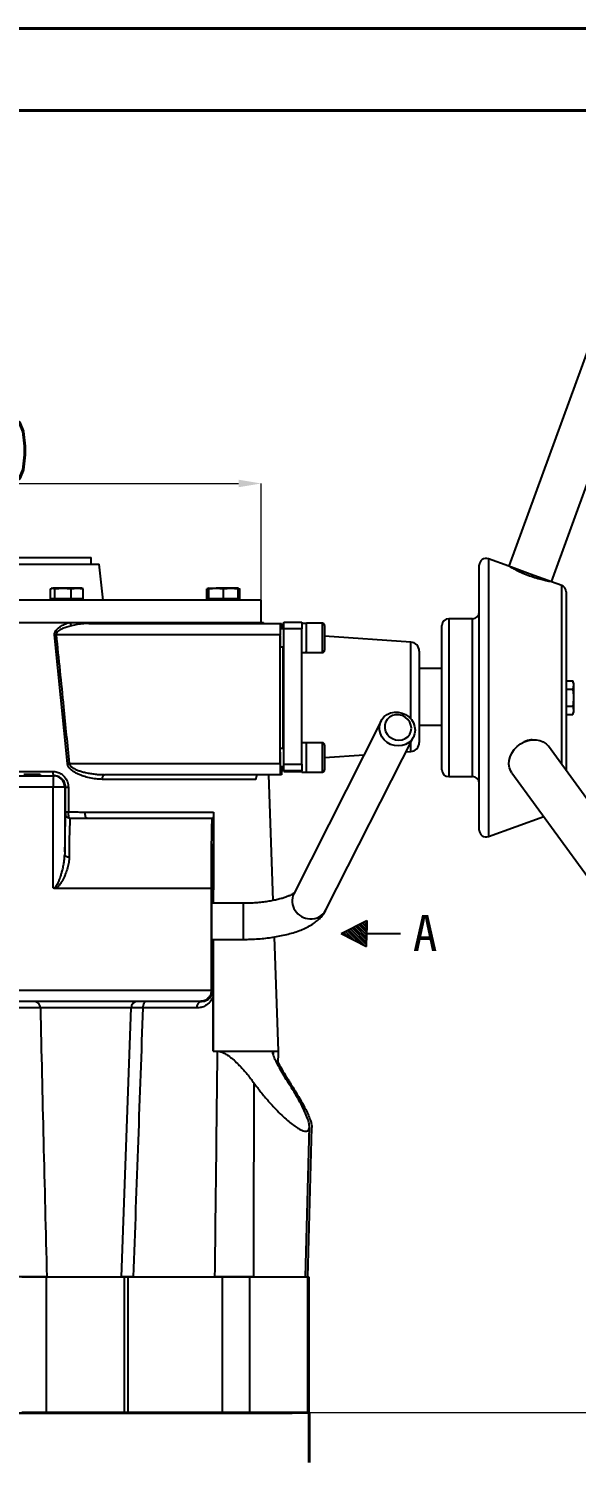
# Model space of a CAD drawing. Header units: millimetres. Extents: x 2055 to 5101, y 917 to 3070.
# Drawn here: x 3076 to 3318, y 2435 to 3070 of the extents above; entities that cross this region are included whole.
import ezdxf

# ---------------------------------------------------------------- set-up
doc = ezdxf.new("R2010")
doc.units = ezdxf.units.MM
for name, color, linetype, lineweight in [('AM_5', 3, 'Continuous', 25), ('AM_BOR', 7, 'Continuous', 50), ('文字', 7, 'Continuous', 13), ('粗实线', 7, 'Continuous', 40)]:
    doc.layers.add(name, color=color, linetype=linetype, lineweight=lineweight)
doc.layers.add('layer 1', color=7, linetype='Continuous')
doc.styles.add('SLDTEXTSTYLE1', font='txt.shx', dxfattribs={"width": 0.7, "bigfont": 'gbcbig.shx'})
doc.styles.add('STYLE1', font='txt.shx', dxfattribs={"width": 0.8, "height": 3, "bigfont": 'hzdx.shx'})
doc.dimstyles.new('SLDDIMSTYLE12$0', dxfattribs={"dimtxt": 12, "dimasz": 10, "dimexe": 0, "dimexo": 0.0625, "dimgap": 0.875, "dimtad": 1, "dimdec": 1, "dimlfac": 1.8, "dimrnd": 1e-09, "dimzin": 12, "dimdsep": 46, "dimtxsty": 'SLDTEXTSTYLE1', "dimcen": 0.09, "dimdle": 8.16, "dimclrd": 3, "dimclre": 3, "dimadec": 0, "dimazin": 3, "dimtfac": 1, "dimtdec": 1, "dimtofl": 0, "dimtmove": 0, "dimatfit": 3, "dimfxl": 0, "dimfrac": 2, "dimtolj": 1, "dimlwd": 5, "dimlwe": 5, "dimarcsym": 0})

# ---------------------------------------------------------------- blocks, each defined once
blk = doc.blocks.new('*D54')
at = {"layer": 'AM_5', "color": 3, "lineweight": 5, "transparency": 16777216}
blk.add_line((3367.33, 3008.75), (3518.64, 3008.75), dxfattribs=at)
at = {"layer": 'AM_5', "color": 3, "linetype": 'Continuous', "lineweight": 5, "transparency": 16777216}
for p, q in [((3518.64, 2998.75), (3518.64, 2466.87)), ((3200.22, 2456.87), (3518.64, 2456.87))]:
    blk.add_line(p, q, dxfattribs=at)
at = {"layer": 'AM_5', "color": 3, "transparency": 16777216}
for points in [[(3516.97, 2998.75), (3520.3, 2998.75), (3518.64, 3008.75)], [(3516.97, 2466.87), (3520.3, 2466.87), (3518.64, 2456.87)]]:
    blk.add_solid(points, dxfattribs=at)
at = {"layer": 'Defpoints', "color": 0, "transparency": 16777216}
for p in [(3367.26, 3008.75), (3200.16, 2456.87), (3518.64, 2456.87)]:
    blk.add_point(p, dxfattribs=at)
at = {"layer": 'AM_5', "color": 0, "transparency": 16777216, "insert": (3504.05, 2735.43), "char_height": 12, "attachment_point": 5, "rotation": 90, "style": 'SLDTEXTSTYLE1'}
blk.add_mtext('\\A1;{\\H2.28571x;545}', dxfattribs=at)
blk = doc.blocks.new('*D55')
at = {"layer": 'AM_5', "color": 3, "lineweight": 5, "transparency": 16777216}
blk.add_line((2908.95, 2807.12), (2908.95, 2868.62), dxfattribs=at)
at = {"layer": 'AM_5', "color": 3, "linetype": 'Continuous', "lineweight": 5, "transparency": 16777216}
for p, q in [((2918.95, 2868.62), (3168.95, 2868.62)), ((3178.95, 2807.12), (3178.95, 2868.62))]:
    blk.add_line(p, q, dxfattribs=at)
at = {"layer": 'AM_5', "color": 3, "transparency": 16777216}
for points in [[(2918.95, 2870.28), (2918.95, 2866.95), (2908.95, 2868.62)], [(3168.95, 2870.28), (3168.95, 2866.95), (3178.95, 2868.62)]]:
    blk.add_solid(points, dxfattribs=at)
at = {"layer": 'Defpoints', "color": 0, "transparency": 16777216}
for p in [(3178.95, 2868.62), (2908.95, 2807.06), (3178.95, 2807.06)]:
    blk.add_point(p, dxfattribs=at)
at = {"layer": 'AM_5', "color": 0, "transparency": 16777216, "insert": (3043.95, 2883.21), "char_height": 12, "attachment_point": 5, "style": 'SLDTEXTSTYLE1'}
blk.add_mtext('\\A1;{\\H2.28571x;%%C270}', dxfattribs=at)
blk = doc.blocks.new('rA3')
at = {"layer": '粗实线'}
for p, q in [((753.384, 421.26), (333.384, 421.26)), ((748.384, 416.26), (358.384, 416.26))]:
    blk.add_line(p, q, dxfattribs=at)

msp = doc.modelspace()

# ---------------------------------------------------------------- hatches: boundary and pattern name
at = {"layer": 'layer 1'}
h = msp.add_hatch(dxfattribs=at)
h.set_pattern_fill('ANSI31', color=256, scale=0.25, angle=90)
h.set_pattern_definition([(135, (1881.5775, -5239.31926), (-0.56126601, -0.56126601), [])])
h.paths.add_polyline_path([(3225.656, 2674.918), (3214.426, 2669.205), (3225.577, 2663.339), (3225.577, 2669.129)])

# ---------------------------------------------------------------- linework, layer by layer
at = {"color": 7, "linetype": 'Continuous', "lineweight": 25}
for p, q in [((3344.361, 2985.076), (3288.611, 2831.906)), ((3307.405, 2825.066), (3346.446, 2932.329)), ((2984.7, 2835.846), (3103.623, 2835.846)), ((3043.946, 2832.928), (3107.264, 2832.928)), ((3103.623, 2832.928), (3103.623, 2835.846)), ((3108.946, 2816.928), (3107.264, 2832.928)), ((3275.481, 2714.97), (3275.481, 2832.401)), ((3288.611, 2831.906), (3279.507, 2835.22)), ((3279.507, 2835.22), (3279.507, 2773.685)), ((3298.008, 2828.486), (3288.611, 2831.906)), ((3307.405, 2825.066), (3298.008, 2828.486)), ((3085.679, 2821.862), (3086.651, 2822.228)), ((3085.679, 2817.528), (3085.679, 2821.862)), ((3086.429, 2822.228), (3086.172, 2822.134)), ((3086.429, 2822.228), (3086.651, 2822.228)), ((3086.651, 2822.228), (3087.622, 2821.862)), ((3091.247, 2822.228), (3086.651, 2822.228)), ((3087.622, 2821.862), (3091.247, 2822.228)), ((3087.622, 2817.528), (3087.622, 2821.862)), ((3091.247, 2822.228), (3094.872, 2821.862)), ((3097.525, 2822.228), (3091.247, 2822.228)), ((3094.872, 2817.528), (3094.872, 2821.862)), ((3099.429, 2822.228), (3097.525, 2822.228)), ((3099.686, 2822.134), (3099.429, 2822.228)), ((3100.179, 2821.862), (3099.658, 2822.058)), ((3100.179, 2817.528), (3100.179, 2821.862)), ((3155.473, 2822.058), (3154.952, 2821.862)), ((3154.952, 2817.528), (3154.952, 2821.862)), ((3155.702, 2822.228), (3155.445, 2822.134)), ((3155.702, 2821.862), (3158.952, 2822.228)), ((3155.702, 2822.228), (3158.952, 2822.228)), ((3155.702, 2817.528), (3155.702, 2821.862)), ((3158.952, 2822.228), (3162.202, 2821.862)), ((3165.452, 2822.228), (3158.952, 2822.228)), ((3162.202, 2821.862), (3165.452, 2822.228)), ((3162.202, 2817.528), (3162.202, 2821.862)), ((3165.452, 2822.228), (3168.702, 2821.862)), ((3168.702, 2822.228), (3165.452, 2822.228)), ((3168.959, 2822.134), (3168.702, 2822.228)), ((3168.702, 2817.528), (3168.702, 2821.862)), ((3168.931, 2822.058), (3169.452, 2821.862)), ((3169.452, 2817.528), (3169.452, 2821.862)), ((3311.972, 2823.404), (3307.405, 2825.066)), ((3311.972, 2744.095), (3311.972, 2823.404)), ((3313.946, 2820.585), (3313.946, 2741.383)), ((3178.946, 2816.928), (2908.946, 2816.928)), ((3087.622, 2817.528), (3085.679, 2817.528)), ((3086.594, 2817.528), (3087.194, 2816.928)), ((3094.872, 2817.528), (3087.622, 2817.528)), ((3100.179, 2817.528), (3094.872, 2817.528)), ((3098.664, 2816.928), (3099.264, 2817.528)), ((3155.702, 2817.528), (3154.952, 2817.528)), ((3162.202, 2817.528), (3155.702, 2817.528)), ((3155.867, 2817.528), (3156.467, 2816.928)), ((3168.702, 2817.528), (3162.202, 2817.528)), ((3167.937, 2816.928), (3168.537, 2817.528)), ((3169.452, 2817.528), (3168.702, 2817.528)), ((3178.946, 2807.058), (3178.946, 2816.928)), ((2907.962, 2807.058), (3094.192, 2807.058)), ((3094.192, 2807.058), (3102.24, 2807.058)), ((3102.24, 2807.058), (3175.721, 2807.058)), ((3102.807, 2806.558), (3187.369, 2806.558)), ((3175.721, 2807.058), (3179.929, 2807.058)), ((3175.721, 2807.058), (3176.108, 2806.613)), ((3179.947, 2806.558), (3179.929, 2807.058)), ((3187.369, 2806.558), (3187.952, 2806.558)), ((3187.952, 2806.558), (3187.952, 2804.185)), ((3188.946, 2807.203), (3196.946, 2807.203)), ((3188.946, 2804.218), (3188.946, 2807.203)), ((3196.946, 2807.203), (3196.946, 2804.218)), ((3199.046, 2806.625), (3196.946, 2806.625)), ((3206.046, 2806.685), (3199.046, 2806.685)), ((3199.046, 2793.685), (3199.046, 2806.685)), ((3206.046, 2793.685), (3206.046, 2806.685)), ((3272.481, 2808.685), (3261.946, 2808.685)), ((3261.946, 2808.685), (3261.946, 2738.685)), ((3272.481, 2738.685), (3272.481, 2808.685)), ((3093.177, 2744.488), (3087.513, 2801.488)), ((3187.323, 2801.558), (3088.171, 2801.558)), ((3187.323, 2744.558), (3187.323, 2801.558)), ((3188.946, 2804.185), (3187.419, 2804.185)), ((3196.946, 2804.218), (3188.946, 2804.218)), ((3188.946, 2744.218), (3188.946, 2804.218)), ((3196.946, 2744.218), (3196.946, 2804.218)), ((3207.046, 2805.685), (3207.046, 2794.685)), ((3245.214, 2798.311), (3207.046, 2800.88)), ((3258.946, 2741.685), (3258.946, 2805.685)), ((3187.419, 2796.185), (3188.946, 2796.185)), ((3188.606, 2796.185), (3188.606, 2751.185)), ((3245.214, 2764.24), (3245.214, 2798.311)), ((3248.946, 2794.32), (3248.946, 2753.8)), ((3199.046, 2793.685), (3206.046, 2793.685)), ((3258.946, 2786.56), (3248.946, 2786.56)), ((3313.946, 2781.191), (3316.88, 2781.191)), ((3317.246, 2780.185), (3316.88, 2781.191)), ((3316.88, 2781.191), (3317.246, 2779.315)), ((3313.946, 2777.438), (3316.88, 2777.438)), ((3317.246, 2779.315), (3316.88, 2777.438)), ((3317.246, 2780.185), (3317.246, 2779.315)), ((3317.246, 2779.315), (3317.246, 2773.685)), ((3279.507, 2773.685), (3279.507, 2712.151)), ((3313.946, 2769.933), (3316.88, 2769.933)), ((3316.88, 2769.933), (3317.246, 2768.056)), ((3317.246, 2773.685), (3317.246, 2768.056)), ((3232.039, 2763.4), (3193.346, 2686.819)), ((3313.946, 2766.18), (3316.88, 2766.18)), ((3317.246, 2768.056), (3316.88, 2766.18)), ((3316.88, 2766.18), (3317.246, 2767.185)), ((3317.246, 2768.056), (3317.246, 2767.185)), ((3207.626, 2679.603), (3246.32, 2756.184)), ((3248.946, 2761.56), (3258.946, 2761.56)), ((3188.946, 2751.185), (3187.419, 2751.185)), ((3199.046, 2753.625), (3196.946, 2753.625)), ((3206.046, 2753.685), (3199.046, 2753.685)), ((3199.046, 2747.185), (3199.046, 2753.685)), ((3206.046, 2747.185), (3206.046, 2753.685)), ((3207.046, 2752.685), (3207.046, 2747.185)), ((3243.024, 2749.662), (3245.214, 2749.809)), ((3245.214, 2749.809), (3245.214, 2753.996)), ((3346.446, 2696.736), (3306.093, 2752.17)), ((3093.908, 2744.558), (3187.323, 2744.558)), ((3187.419, 2743.185), (3188.946, 2743.185)), ((3187.952, 2743.185), (3187.952, 2739.558)), ((3188.946, 2741.204), (3188.946, 2744.218)), ((3188.946, 2744.218), (3196.946, 2744.218)), ((3196.946, 2744.218), (3196.946, 2741.204)), ((3199.046, 2740.685), (3199.046, 2747.185)), ((3206.046, 2740.685), (3206.046, 2747.185)), ((3207.046, 2747.24), (3224.467, 2748.412)), ((3207.046, 2747.185), (3207.046, 2741.685)), ((3000.246, 2739.08), (3086.962, 2739.08)), ((3001.181, 2741.01), (3086.668, 2741.01)), ((3081.028, 2739.58), (3073.901, 2739.58)), ((3081.028, 2739.58), (3081.028, 2739.08)), ((3081.053, 2739.58), (3081.028, 2739.58)), ((3081.053, 2739.58), (3081.053, 2739.08)), ((3086.962, 2739.08), (3087.285, 2739.08)), ((3176.609, 2737.488), (3108.673, 2737.488)), ((3187.369, 2739.558), (3109.607, 2739.558)), ((3184.234, 2683.792), (3182.286, 2739.558)), ((3187.952, 2739.558), (3187.369, 2739.558)), ((3196.946, 2741.204), (3188.946, 2741.204)), ((3188.946, 2740.917), (3188.946, 2741.204)), ((3188.946, 2740.917), (3196.946, 2740.917)), ((3196.946, 2741.196), (3196.946, 2741.204)), ((3196.946, 2740.745), (3196.946, 2741.196)), ((3196.946, 2740.745), (3199.046, 2740.745)), ((3199.046, 2740.685), (3206.046, 2740.685)), ((3261.946, 2738.685), (3272.481, 2738.685)), ((3289.923, 2740.4), (3345.673, 2663.815)), ((3086.915, 2734.08), (3000.2, 2734.08)), ((3086.915, 2689.34), (3086.915, 2734.08)), ((3091.961, 2734.08), (3086.915, 2734.08)), ((3091.961, 2734.08), (3091.961, 2704.117)), ((3092.306, 2734.08), (3091.961, 2734.08)), ((3092.303, 2723.164), (3092.306, 2734.08)), ((3092.27, 2722.148), (3092.293, 2722.2)), ((3093.428, 2720.396), (3093.333, 2720.445)), ((3157.288, 2720.201), (3094.29, 2720.201)), ((3094.292, 2720.2), (3094.29, 2720.201)), ((3100.945, 2722.953), (3157.786, 2722.953)), ((3157.738, 2720.058), (3157.32, 2720.058)), ((3279.507, 2712.151), (3303.998, 2721.065)), ((3156.912, 2689.08), (3087.888, 2689.08)), ((3156.912, 2644.08), (3156.912, 2689.08)), ((3170.942, 2682.56), (3157.025, 2682.56)), ((3170.942, 2682.56), (3170.942, 2667.063)), ((3170.942, 2667.063), (3170.942, 2666.56)), ((3186.564, 2617.058), (3184.798, 2667.641)), ((3157.032, 2666.56), (3170.942, 2666.56)), ((3031.407, 2644.08), (3156.912, 2644.08)), ((3156.912, 2644.08), (3157.266, 2644.08)), ((3157.266, 2644.08), (3157.278, 2643.668)), ((3157.373, 2644.08), (3157.707, 2644.08)), ((3151.959, 2639.08), (3036.275, 2639.08)), ((3121.349, 2636.185), (3081.196, 2636.185)), ((3117.189, 2517.058), (3121.349, 2636.185)), ((3123.209, 2639.08), (3123.21, 2639.08)), ((3150.389, 2636.159), (3126.551, 2636.159)), ((3152.295, 2639.08), (3151.959, 2639.08)), ((3152.295, 2639.08), (3152.371, 2639.08)), ((3152.619, 2639.08), (3152.371, 2639.08)), ((3157.718, 2639.157), (3157.718, 2641.115)), ((3157.727, 2617.058), (3157.718, 2639.157)), ((3157.727, 2617.058), (3159.642, 2617.058)), ((3159.642, 2617.058), (3184.276, 2617.058)), ((3184.276, 2617.058), (3184.236, 2615.652)), ((3184.276, 2617.058), (3186.564, 2617.058)), ((3186.403, 2610.9), (3186.564, 2617.058)), ((3191.785, 2602.953), (3191.76, 2601.814)), ((3198.57, 2517.058), (3200.308, 2583.419)), ((3199.626, 2517.058), (3201.358, 2583.221)), ((3083.956, 2516.868), (3073.014, 2516.868)), ((3083.956, 2456.868), (3083.956, 2516.868)), ((3118.381, 2516.868), (3083.956, 2516.868)), ((3084.028, 2517.058), (3117.189, 2517.058)), ((3084.349, 2517.058), (3084.349, 2516.868)), ((3100.349, 2516.868), (3100.349, 2517.058)), ((3103.742, 2517.058), (3103.742, 2516.868)), ((3118.381, 2456.868), (3118.381, 2516.868)), ((3120.053, 2516.868), (3118.381, 2516.868)), ((3120.053, 2456.868), (3120.053, 2516.868)), ((3161.767, 2516.868), (3120.053, 2516.868)), ((3122.3, 2517.058), (3158.496, 2517.058)), ((3153.335, 2517.058), (3153.335, 2516.868)), ((3161.767, 2456.868), (3161.767, 2516.868)), ((3173.961, 2516.868), (3161.767, 2516.868)), ((3169.335, 2516.868), (3169.335, 2517.058)), ((3169.733, 2516.868), (3169.733, 2517.058)), ((3173.961, 2456.868), (3173.961, 2516.868)), ((3199.538, 2516.868), (3173.961, 2516.868)), ((3175.52, 2517.058), (3198.57, 2517.058)), ((3198.57, 2517.058), (3199.626, 2517.058)), ((3199.538, 2456.868), (3199.538, 2516.868)), ((3200.16, 2516.868), (3199.538, 2516.868)), ((3200.16, 2456.868), (3200.16, 2516.868)), ((3200.16, 2456.658), (2888.592, 2456.658)), ((2894.602, 2456.658), (3192.602, 2456.658)), ((2894.602, 2456.658), (3192.602, 2456.658)), ((3083.956, 2456.868), (3073.014, 2456.868)), ((3118.381, 2456.868), (3083.956, 2456.868)), ((3120.053, 2456.868), (3118.266, 2456.868)), ((3161.767, 2456.868), (3120.053, 2456.868)), ((3173.961, 2456.868), (3161.767, 2456.868)), ((3199.538, 2456.868), (3173.961, 2456.868)), ((3200.16, 2456.868), (3199.538, 2456.868))]:
    msp.add_line(p, q, dxfattribs=at)
at = {"color": 7, "linetype": 'Continuous', "lineweight": 25, "flags": 128}
for points in [[(3087.513, 2801.488), (3087.592, 2801.496), (3087.673, 2801.505), (3087.755, 2801.514), (3087.837, 2801.522), (3087.92, 2801.531), (3088.003, 2801.54), (3088.087, 2801.549), (3088.171, 2801.558)], [(3187.383, 2801.184), (3187.381, 2800.979), (3187.375, 2800.217), (3187.373, 2799.298), (3187.374, 2798.346), (3187.378, 2797.491), (3187.384, 2796.847), (3187.393, 2796.502), (3187.401, 2796.502), (3187.403, 2796.554)], [(3247.058, 2759.307), (3246.874, 2757.707), (3246.33, 2756.204), (3245.452, 2754.869), (3244.28, 2753.764), (3242.87, 2752.941), (3241.287, 2752.438), (3239.606, 2752.279), (3237.905, 2752.472), (3236.264, 2753.007), (3234.758, 2753.859), (3233.46, 2754.988), (3232.429, 2756.342), (3231.714, 2757.857), (3231.347, 2759.463), (3231.347, 2761.084), (3231.714, 2762.645), (3232.429, 2764.072), (3233.46, 2765.299), (3234.758, 2766.269), (3236.264, 2766.936), (3237.905, 2767.268), (3239.606, 2767.252), (3241.287, 2766.886), (3242.87, 2766.188), (3244.28, 2765.192), (3245.452, 2763.943), (3246.33, 2762.5), (3246.874, 2760.93), (3247.058, 2759.307)], [(3245.436, 2760.116), (3245.25, 2761.525), (3244.705, 2762.869), (3243.834, 2764.063), (3242.693, 2765.032), (3241.353, 2765.714), (3239.898, 2766.068), (3238.42, 2766.07), (3237.011, 2765.722), (3235.761, 2765.043), (3234.747, 2764.078), (3234.033, 2762.887), (3233.665, 2761.545), (3233.665, 2760.135), (3234.033, 2758.747), (3234.747, 2757.468), (3235.761, 2756.378), (3237.011, 2755.546), (3238.42, 2755.024), (3239.898, 2754.845), (3241.353, 2755.019), (3242.693, 2755.537), (3243.834, 2756.365), (3244.705, 2757.452), (3245.25, 2758.729), (3245.436, 2760.116)], [(3289.923, 2740.4), (3289.461, 2741.132), (3288.876, 2742.581), (3288.622, 2744.165), (3288.707, 2745.825), (3289.128, 2747.501), (3289.87, 2749.134), (3290.907, 2750.664), (3292.199, 2752.035), (3293.702, 2753.199), (3295.361, 2754.113), (3297.115, 2754.743), (3298.902, 2755.069), (3300.656, 2755.076), (3302.314, 2754.766), (3303.817, 2754.15), (3305.11, 2753.249), (3306.093, 2752.17)], [(3093.177, 2744.488), (3093.265, 2744.496), (3093.354, 2744.505), (3093.445, 2744.513), (3093.536, 2744.522), (3093.628, 2744.531), (3093.721, 2744.54), (3093.814, 2744.549), (3093.908, 2744.558)], [(3086.668, 2741.01), (3086.683, 2740.63), (3086.721, 2740.267), (3086.779, 2739.933), (3086.856, 2739.641), (3086.949, 2739.403), (3087.054, 2739.226), (3087.167, 2739.117), (3087.285, 2739.08)], [(3108.673, 2737.488), (3108.685, 2737.888), (3108.734, 2738.274), (3108.819, 2738.632), (3108.935, 2738.947), (3109.078, 2739.206), (3109.242, 2739.399), (3109.421, 2739.518), (3109.607, 2739.558)], [(3093.59, 2734.01), (3093.589, 2730.013), (3093.588, 2723.094)], [(3156.912, 2689.08), (3156.923, 2692.79), (3156.937, 2696.375), (3156.954, 2699.803), (3156.974, 2703.046), (3156.997, 2706.076), (3157.022, 2708.866), (3157.05, 2711.392), (3157.079, 2713.633), (3157.11, 2715.569), (3157.143, 2717.184), (3157.177, 2718.464), (3157.212, 2719.398), (3157.248, 2719.978), (3157.284, 2720.198), (3157.32, 2720.058)], [(3157.614, 2682.56), (3157.609, 2684.778), (3157.599, 2687.979), (3157.586, 2691.051), (3157.571, 2693.962), (3157.552, 2696.679), (3157.531, 2699.174), (3157.508, 2701.419), (3157.482, 2703.391), (3157.455, 2705.068), (3157.427, 2706.431), (3157.397, 2707.467), (3157.366, 2708.164), (3157.335, 2708.514), (3157.304, 2708.514), (3157.273, 2708.164), (3157.242, 2707.467), (3157.213, 2706.431), (3157.184, 2705.068), (3157.157, 2703.391), (3157.132, 2701.419), (3157.108, 2699.174), (3157.087, 2696.679), (3157.069, 2693.962), (3157.053, 2691.051), (3157.04, 2687.979), (3157.03, 2684.778), (3157.023, 2681.483), (3157.019, 2678.129), (3157.019, 2674.753), (3157.022, 2671.391), (3157.028, 2668.08), (3157.037, 2664.854), (3157.05, 2661.749), (3157.065, 2658.799), (3157.083, 2656.035), (3157.103, 2653.488), (3157.126, 2651.183), (3157.151, 2649.148), (3157.178, 2647.402), (3157.206, 2645.966), (3157.235, 2644.855), (3157.266, 2644.08), (3157.266, 2644.08)], [(3093.976, 2702.94), (3093.586, 2702.962), (3093.21, 2703.029), (3092.863, 2703.138), (3092.558, 2703.284), (3092.307, 2703.463), (3092.119, 2703.666), (3092.003, 2703.887), (3091.961, 2704.117)], [(3128.282, 2639.08), (3127.95, 2639.024), (3127.63, 2638.859), (3127.334, 2638.591), (3127.074, 2638.229), (3126.858, 2637.787), (3126.696, 2637.282), (3126.592, 2636.733), (3126.551, 2636.159)]]:
    msp.add_lwpolyline(points, dxfattribs=at)
at = {"color": 7, "linetype": 'Continuous', "lineweight": 25}
for centre, radius, start, end in [((3278.481, 2832.401), 3, 70, 180), ((3310.946, 2820.585), 3, 0, 70), ((3098.284, 2808.129), 4.23, 194.665203, 217.799188), ((3102.937, 2807.277), 0.731, 197.462182, 259.733815), ((3322.428, 2802.808), 135.111, 178.409508, 180.530043), ((3206.046, 2805.685), 1, 0, 90), ((3261.946, 2805.685), 3, 90, 180), ((3272.481, 2811.685), 3, 270, 0), ((3206.046, 2794.685), 1, 270, 0), ((3244.946, 2794.32), 4, 0, 86.149361), ((3343.66, 2747.095), 156.289, 179.117185, 180.939776), ((3206.046, 2752.685), 1, 0, 90), ((3244.946, 2753.8), 4, 273.850639, 0), ((3322.428, 2743.308), 135.111, 179.469957, 181.590492), ((3222.021, 2735.33), 135.111, 178.409508, 180.530043), ((3086.962, 2734.08), 5, 359.998773, 89.998773), ((3206.046, 2741.685), 1, 270, 0), ((3261.946, 2741.685), 3, 180, 270), ((3272.481, 2735.685), 3, 360, 90), ((3093.353, 2741.482), 7.476, 261.955196, 271.819951), ((3483.06, 2706.432), 391.106, 177.697018, 180.33916), ((3094.292, 2722.2), 2, 179.996188, 241.31823), ((3093.35, 2730.585), 7.495, 261.965057, 271.819702), ((3419.311, 2705.656), 325.346, 177.437698, 180.478349), ((3278.481, 2714.97), 3, 180, 290), ((3200.624, 2683.651), 7.938, 156.477813, 269.003742), ((3201.129, 2683.032), 7.346, 264.977272, 332.176509), ((2207.07, 2665.21), 950.538, 358.72622, 0.081341), ((3152.295, 2644.08), 5, 270.001092, 355.279671), ((3152.37, 2644.08), 5, 270.001209, 359.365815), ((3078.409, 2636.3), 2.789, 357.628776, 85.332225), ((3124.347, 2636.08), 3, 90, 178), ((3153.054, 2636.436), 2.68, 99.338258, 185.940527)]:
    msp.add_arc(centre, radius, start, end, dxfattribs=at)
for centre, start_param, end_param in [((3196.946, 2800.185), 4.712389, 4.9017857), ((3199.046, 2800.185), 4.6181162, 4.712389)]:
    msp.add_ellipse(centre, major_axis=(11.154, 0), ratio=0.5773503, start_param=start_param, end_param=end_param, dxfattribs=at)
for points, knots in [([(3289.196, 2831.672), (3289.17, 2831.687), (3289.081, 2831.735), (3289.925, 2831.274), (3291.619, 2830.394), (3294.077, 2829.224), (3296.983, 2828.009), (3300.022, 2826.936), (3302.856, 2826.115), (3305.142, 2825.578), (3306.668, 2825.284), (3306.823, 2825.257), (3306.896, 2825.244)], [0, 0, 0, 0, 0.0461501, 0.1522879, 0.258856, 0.3665089, 0.4741937, 0.5806918, 0.6865461, 0.7933412, 0.9012258, 1, 1, 1, 1]), ([(3094.872, 2821.862), (3094.895, 2821.868), (3095.77, 2822.092), (3096.66, 2822.161), (3097.525, 2822.228)], [0, 0, 0, 0, 0.0269953, 1, 1, 1, 1]), ([(3097.525, 2822.228), (3098.19, 2822.188), (3099.081, 2822.134), (3099.957, 2821.917), (3100.179, 2821.862)], [0, 0, 0, 0, 0.7469333, 1, 1, 1, 1]), ([(3154.952, 2821.862), (3155.174, 2821.926), (3155.422, 2821.997), (3155.674, 2822.022), (3155.702, 2822.025)], [0, 0, 0, 0, 0.8897008, 1, 1, 1, 1]), ([(3155.702, 2822.228), (3155.702, 2822.161), (3155.702, 2822.092), (3155.702, 2821.868), (3155.702, 2821.862)], [0, 0, 0, 0, 0.97300478, 1, 1, 1, 1]), ([(3168.702, 2821.862), (3168.702, 2821.868), (3168.702, 2822.092), (3168.702, 2822.161), (3168.702, 2822.228)], [0, 0, 0, 0, 0.0269953, 1, 1, 1, 1]), ([(3087.513, 2801.488), (3087.506, 2801.689), (3087.492, 2802.097), (3087.657, 2802.679), (3087.927, 2803.219), (3088.375, 2803.837), (3089.085, 2804.527), (3090.344, 2805.424), (3092.07, 2806.312), (3093.487, 2806.81), (3094.192, 2807.058)], [0, 0, 0, 0, 0.0618743, 0.1258885, 0.1858688, 0.2517245, 0.3674616, 0.5021894, 0.7522187, 1, 1, 1, 1]), ([(3102.807, 2806.558), (3101.942, 2806.543), (3100.164, 2806.511), (3097.594, 2806.14), (3095.818, 2805.735), (3094.942, 2805.536)], [0, 0, 0, 0, 0.3242836, 0.6667767, 1, 1, 1, 1]), ([(3094.942, 2805.536), (3093.611, 2805.193), (3091.613, 2804.677), (3089.432, 2803.58), (3088.497, 2802.741), (3088.21, 2802.171), (3088.148, 2801.814), (3088.163, 2801.643), (3088.171, 2801.558)], [0, 0, 0, 0, 0.4986372, 0.7486356, 0.8737899, 0.9399385, 0.9701851, 1, 1, 1, 1]), ([(3088.171, 2801.558), (3089.281, 2790.922), (3091.264, 2771.929), (3093.1, 2752.921), (3093.908, 2744.558)], [0, 0, 0, 0, 0.5599996, 1, 1, 1, 1]), ([(3316.88, 2777.438), (3316.935, 2777.124), (3317.152, 2775.885), (3317.205, 2774.626), (3317.246, 2773.685)], [0, 0, 0, 0, 0.2530667, 1, 1, 1, 1]), ([(3317.246, 2773.685), (3317.179, 2772.461), (3317.11, 2771.203), (3316.886, 2769.966), (3316.88, 2769.933)], [0, 0, 0, 0, 0.97300478, 1, 1, 1, 1]), ([(3298.926, 2754.932), (3298.721, 2754.948), (3297.546, 2755.037), (3295.941, 2754.541), (3294.805, 2753.742), (3294.525, 2753.545)], [0, 0, 0, 0, 0.1376053, 0.7876369, 1, 1, 1, 1]), ([(3108.673, 2737.488), (3107.728, 2737.52), (3105.818, 2737.585), (3102.951, 2738.082), (3100.564, 2738.736), (3098.69, 2739.438), (3097.307, 2740.072), (3096.069, 2740.78), (3095.031, 2741.53), (3094.31, 2742.211), (3093.828, 2742.812), (3093.511, 2743.333), (3093.271, 2743.888), (3093.208, 2744.292), (3093.177, 2744.488)], [0, 0, 0, 0, 0.1648912, 0.3334071, 0.4970868, 0.5820765, 0.6667558, 0.7483103, 0.8150449, 0.8736893, 0.9065695, 0.9368248, 0.9693556, 1, 1, 1, 1]), ([(3093.908, 2744.558), (3093.948, 2744.392), (3094.036, 2744.034), (3094.363, 2743.58), (3094.765, 2743.174), (3095.478, 2742.622), (3096.55, 2742.033), (3097.98, 2741.443), (3099.544, 2740.932), (3101.336, 2740.468), (3103.328, 2740.075), (3105.486, 2739.774), (3107.582, 2739.591), (3108.974, 2739.568), (3109.607, 2739.558)], [0, 0, 0, 0, 0.0284929, 0.0614136, 0.0927277, 0.125834, 0.2152842, 0.3024404, 0.3936479, 0.5015409, 0.6261639, 0.750527, 0.8866216, 1, 1, 1, 1]), ([(3086.668, 2741.01), (3087.33, 2740.954), (3088.655, 2740.843), (3090.492, 2739.958), (3092.106, 2738.526), (3093.337, 2736.484), (3093.506, 2734.836), (3093.59, 2734.01)], [0, 0, 0, 0, 0.1865226, 0.3732572, 0.5600568, 0.779625, 1, 1, 1, 1]), ([(3092.306, 2734.08), (3092.286, 2734.422), (3092.245, 2735.113), (3091.92, 2736.086), (3091.422, 2736.975), (3090.555, 2737.971), (3089.162, 2738.879), (3087.911, 2739.013), (3087.285, 2739.08)], [0, 0, 0, 0, 0.124139, 0.2508584, 0.3709807, 0.5010025, 0.7503453, 1, 1, 1, 1]), ([(3177.552, 2739.558), (3177.366, 2739.501), (3177.108, 2739.422), (3176.832, 2738.921), (3176.696, 2738.495), (3176.627, 2738.011), (3176.61, 2737.735), (3176.609, 2737.588), (3176.609, 2737.558)], [0, 0, 0, 0, 0.4360044, 0.6068669, 0.8182515, 0.9055469, 0.9802934, 1, 1, 1, 1]), ([(3176.609, 2737.558), (3176.609, 2737.545), (3176.609, 2737.521), (3176.609, 2737.498), (3176.609, 2737.488)], [0, 0, 0, 0, 0.5599173, 1, 1, 1, 1]), ([(3092.303, 2723.164), (3092.303, 2723.124), (3092.302, 2722.971), (3092.302, 2722.705), (3092.299, 2722.426), (3092.296, 2722.235), (3092.294, 2722.212), (3092.293, 2722.2)], [0, 0, 0, 0, 0.0747989, 0.2894004, 0.5203169, 0.7603016, 1, 1, 1, 1]), ([(3094.291, 2720.227), (3094.109, 2720.229), (3093.745, 2720.233), (3093.426, 2720.4), (3093.267, 2720.483)], [0, 0, 0, 0, 0.5011917, 1, 1, 1, 1]), ([(3093.588, 2723.094), (3093.889, 2723.093), (3096.368, 2723.082), (3098.804, 2723.014), (3100.945, 2722.953)], [0, 0, 0, 0, 0.1212738, 1, 1, 1, 1]), ([(3094.292, 2720.2), (3094.209, 2720.235), (3094.04, 2720.307), (3093.818, 2720.889), (3093.66, 2721.727), (3093.597, 2722.518), (3093.59, 2722.975), (3093.588, 2723.094)], [0, 0, 0, 0, 0.2331196, 0.469709, 0.7023827, 0.9227288, 1, 1, 1, 1]), ([(3101.788, 2720.201), (3101.767, 2720.208), (3101.611, 2720.266), (3101.359, 2720.69), (3101.088, 2721.431), (3100.968, 2722.228), (3100.946, 2722.747), (3100.945, 2722.933), (3100.945, 2722.953)], [0, 0, 0, 0, 0.0417824, 0.3112929, 0.5808216, 0.8503876, 0.9841219, 1, 1, 1, 1]), ([(3157.786, 2722.953), (3157.786, 2722.747), (3157.785, 2722.283), (3157.781, 2721.558), (3157.771, 2720.755), (3157.756, 2720.172), (3157.744, 2720.095), (3157.738, 2720.058)], [0, 0, 0, 0, 0.09698165, 0.21837488, 0.40381295, 0.71572262, 1, 1, 1, 1]), ([(3157.786, 2722.953), (3157.786, 2721.988), (3157.778, 2708.525), (3157.771, 2695.06), (3157.764, 2682.56)], [0, 0, 0, 0, 0.0716831, 1, 1, 1, 1]), ([(3086.915, 2689.34), (3086.993, 2689.346), (3087.154, 2689.358), (3087.392, 2689.453), (3087.629, 2689.601), (3087.899, 2689.836), (3088.197, 2690.182), (3088.613, 2690.788), (3089.088, 2691.68), (3089.58, 2692.808), (3090.011, 2693.962), (3090.403, 2695.147), (3090.821, 2696.57), (3091.192, 2698.055), (3091.517, 2699.647), (3091.756, 2701.141), (3091.924, 2702.673), (3091.949, 2703.654), (3091.961, 2704.117)], [0, 0, 0, 0, 0.0136753, 0.0283347, 0.0446442, 0.063092, 0.0916187, 0.1256831, 0.1943898, 0.272673, 0.3475162, 0.4179173, 0.5005439, 0.6202317, 0.7021522, 0.805892, 0.9084745, 1, 1, 1, 1]), ([(3093.976, 2702.94), (3093.931, 2702.18), (3093.84, 2700.635), (3093.256, 2698.219), (3092.552, 2696.154), (3091.861, 2694.51), (3091.284, 2693.309), (3090.743, 2692.325), (3090.267, 2691.553), (3089.877, 2690.981), (3089.371, 2690.324), (3088.76, 2689.628), (3088.158, 2689.249), (3087.888, 2689.08)], [0, 0, 0, 0, 0.1628704, 0.3314217, 0.4993427, 0.5864084, 0.6692955, 0.7482557, 0.7935025, 0.8354185, 0.8741145, 0.9437361, 1, 1, 1, 1]), ([(3087.888, 2689.08), (3087.711, 2689.089), (3087.368, 2689.107), (3087.063, 2689.264), (3086.915, 2689.34)], [0, 0, 0, 0, 0.5173094, 1, 1, 1, 1]), ([(3193.609, 2687.237), (3193.596, 2687.222), (3193.569, 2687.193), (3193.231, 2686.919), (3192.629, 2686.536), (3191.732, 2686.063), (3190.539, 2685.543), (3189.051, 2685.003), (3187.282, 2684.473), (3185.255, 2683.976), (3183.002, 2683.532), (3180.558, 2683.158), (3177.962, 2682.865), (3175.254, 2682.664), (3172.896, 2682.571), (3171.453, 2682.563), (3170.942, 2682.56)], [0, 0, 0, 0, 0.0556007, 0.1175996, 0.1816185, 0.2485451, 0.3186214, 0.3916987, 0.4674189, 0.5453435, 0.6250341, 0.7060929, 0.7881762, 0.870992, 0.9542914, 1, 1, 1, 1]), ([(3170.942, 2666.56), (3171.531, 2666.563), (3173.236, 2666.573), (3176.05, 2666.68), (3179.347, 2666.921), (3182.583, 2667.281), (3185.737, 2667.762), (3188.79, 2668.363), (3191.727, 2669.091), (3194.538, 2669.953), (3197.214, 2670.965), (3199.749, 2672.155), (3201.996, 2673.486), (3203.906, 2674.924), (3205.444, 2676.408), (3206.697, 2677.942), (3207.327, 2679.067), (3207.626, 2679.603)], [0, 0, 0, 0, 0.0366671, 0.1060486, 0.1755607, 0.2453273, 0.3155136, 0.3863198, 0.4580008, 0.5308883, 0.6054043, 0.6820112, 0.7608919, 0.8289208, 0.8909804, 0.9480556, 1, 1, 1, 1]), ([(3157.755, 2666.56), (3157.75, 2657.4), (3157.74, 2640.9), (3157.731, 2624.399), (3157.727, 2617.058)], [0, 0, 0, 0, 0.5551447, 1, 1, 1, 1]), ([(3156.912, 2644.08), (3156.873, 2643.612), (3156.788, 2642.605), (3156.116, 2641.229), (3155.031, 2640.043), (3153.588, 2639.234), (3152.498, 2639.131), (3151.959, 2639.08)], [0, 0, 0, 0, 0.1467542, 0.3161257, 0.5102478, 0.7577933, 1, 1, 1, 1]), ([(3152.619, 2639.08), (3153.044, 2639.11), (3153.9, 2639.172), (3155.205, 2639.698), (3156.342, 2640.555), (3157.174, 2641.731), (3157.574, 2642.811), (3157.697, 2643.599), (3157.705, 2643.965), (3157.707, 2644.08)], [0, 0, 0, 0, 0.2040841, 0.4113686, 0.6566171, 0.8118705, 0.9143162, 0.9730822, 1, 1, 1, 1]), ([(3157.37, 2644.025), (3157.371, 2644.035), (3157.372, 2644.053), (3157.373, 2644.072), (3157.373, 2644.08)], [0, 0, 0, 0, 0.56000001, 1, 1, 1, 1]), ([(3157.707, 2644.08), (3157.707, 2644.076), (3157.711, 2643.643), (3157.716, 2642.687), (3157.717, 2641.62), (3157.718, 2641.115)], [0, 0, 0, 0, 0.0044043, 0.5287077, 1, 1, 1, 1]), ([(3081.196, 2636.185), (3080.732, 2636.188), (3079.795, 2636.196), (3077.969, 2636.202), (3075.89, 2636.206), (3073.586, 2636.206), (3071.141, 2636.202), (3068.612, 2636.196), (3066.933, 2636.188), (3066.094, 2636.185)], [0, 0, 0, 0, 0.1404807, 0.2837071, 0.4269332, 0.5702047, 0.7134763, 0.856738, 1, 1, 1, 1]), ([(3081.196, 2636.185), (3081.645, 2616.569), (3082.554, 2576.86), (3083.533, 2537.151), (3084.028, 2517.058)], [0, 0, 0, 0, 0.4939776, 1, 1, 1, 1]), ([(3126.551, 2636.159), (3125.79, 2636.164), (3124.365, 2636.173), (3122.742, 2636.183), (3121.745, 2636.188), (3121.414, 2636.19), (3121.352, 2636.19)], [0, 0, 0, 0, 0.3398789, 0.6361838, 0.9324882, 1, 1, 1, 1]), ([(3126.551, 2636.159), (3125.857, 2616.558), (3124.451, 2576.857), (3123.023, 2537.157), (3122.3, 2517.058)], [0, 0, 0, 0, 0.4937145, 1, 1, 1, 1]), ([(3157.718, 2641.115), (3157.667, 2640.995), (3157.31, 2640.16), (3156.252, 2638.588), (3154.459, 2637.169), (3152.399, 2636.307), (3151.059, 2636.208), (3150.389, 2636.159)], [0, 0, 0, 0, 0.0337971, 0.235287, 0.5281119, 0.7639848, 1, 1, 1, 1]), ([(3158.496, 2517.058), (3158.724, 2537.14), (3159.102, 2570.473), (3159.488, 2603.807), (3159.642, 2617.058)], [0, 0, 0, 0, 0.6024708, 1, 1, 1, 1]), ([(3159.642, 2617.058), (3160.286, 2616.969), (3161.326, 2616.825), (3162.977, 2615.978), (3164.588, 2614.943), (3166.432, 2613.473), (3168.892, 2611.173), (3171.665, 2608.163), (3174.045, 2605.215), (3175.347, 2603.456), (3175.72, 2602.953)], [0, 0, 0, 0, 0.1281278, 0.2070687, 0.2861351, 0.404738, 0.5235866, 0.7217864, 0.9203618, 1, 1, 1, 1]), ([(3191.046, 2602.953), (3190.4, 2603.987), (3189.105, 2606.057), (3187.374, 2609.045), (3185.806, 2611.966), (3184.745, 2614.22), (3184.195, 2615.715), (3183.929, 2616.77), (3184.146, 2616.949), (3184.276, 2617.058)], [0, 0, 0, 0, 0.1638594, 0.3281213, 0.4914407, 0.6743603, 0.7670388, 0.8595026, 1, 1, 1, 1]), ([(3186.433, 2612.055), (3186.515, 2611.894), (3187.117, 2610.7), (3188.573, 2608.146), (3190.341, 2605.216), (3191.463, 2603.456), (3191.785, 2602.953)], [0, 0, 0, 0, 0.0611819, 0.4517535, 0.8430653, 1, 1, 1, 1]), ([(3175.72, 2602.953), (3175.695, 2594.403), (3175.613, 2565.772), (3175.559, 2537.14), (3175.52, 2517.058)], [0, 0, 0, 0, 0.2985989, 1, 1, 1, 1]), ([(3175.72, 2602.953), (3176.737, 2601.591), (3178.775, 2598.865), (3182.064, 2594.907), (3185.176, 2591.475), (3188.04, 2588.6), (3190.475, 2586.374), (3192.755, 2584.516), (3194.656, 2583.177), (3196.25, 2582.265), (3197.54, 2581.715), (3198.62, 2581.495), (3199.432, 2581.604), (3199.962, 2582.016), (3200.291, 2582.73), (3200.345, 2583.833), (3200.045, 2585.561), (3199.278, 2587.876), (3197.77, 2591.312), (3195.481, 2595.664), (3193.026, 2599.81), (3191.477, 2602.269), (3191.046, 2602.953)], [0, 0, 0, 0, 0.07048174, 0.1411253, 0.21143973, 0.26200204, 0.31251096, 0.35557569, 0.39856961, 0.430653, 0.46270625, 0.49496022, 0.52721077, 0.55643206, 0.58567283, 0.62539722, 0.66518161, 0.72321756, 0.7813627, 0.87292827, 0.96465682, 1, 1, 1, 1]), ([(3191.785, 2602.953), (3192.647, 2601.591), (3194.375, 2598.865), (3196.694, 2594.907), (3198.53, 2591.476), (3199.887, 2588.598), (3200.751, 2586.381), (3201.284, 2584.536), (3201.325, 2583.649), (3201.345, 2583.222)], [0, 0, 0, 0, 0.1781523, 0.3567136, 0.534443, 0.6622462, 0.7899145, 0.8987665, 1, 1, 1, 1]), ([(3084.028, 2517.058), (3083.615, 2517.058), (3082.787, 2517.058), (3081.104, 2517.058), (3079.144, 2517.058), (3076.939, 2517.058), (3074.555, 2517.058), (3071.562, 2517.058), (3069.376, 2517.058), (3068.034, 2517.058)], [0, 0, 0, 0, 0.1317289, 0.2634574, 0.395189, 0.5269206, 0.6586019, 0.7902834, 1, 1, 1, 1]), ([(3122.3, 2517.058), (3121.623, 2517.058), (3120.269, 2517.058), (3118.627, 2517.058), (3117.59, 2517.058), (3117.234, 2517.058), (3117.189, 2517.058)], [0, 0, 0, 0, 0.3178625, 0.6357238, 0.9535937, 1, 1, 1, 1]), ([(3175.52, 2517.058), (3174.707, 2517.058), (3173.082, 2517.058), (3170.542, 2517.058), (3168.019, 2517.058), (3165.568, 2517.058), (3163.275, 2517.058), (3160.746, 2517.058), (3159.352, 2517.058), (3158.496, 2517.058)], [0, 0, 0, 0, 0.1317356, 0.263471, 0.3952082, 0.5269452, 0.6586541, 0.790363, 1, 1, 1, 1])]:
    msp.add_open_spline(points, degree=3, knots=knots, dxfattribs=at)
at = {"layer": 'layer 1'}
for p, q in [((3214.426, 2669.205), (3225.656, 2674.918)), ((3225.656, 2674.918), (3225.537, 2666.187)), ((3214.426, 2669.205), (3225.577, 2663.339)), ((3225.577, 2663.339), (3225.577, 2672.071)), ((3225.577, 2669.129), (3240.683, 2669.129))]:
    msp.add_line(p, q, dxfattribs=at)
at = {"layer": '粗实线', "linetype": 'ByBlock'}
msp.add_line((3200.16, 2456.868), (3200.16, 2434.658), dxfattribs=at)

# ---------------------------------------------------------------- block references
at = {"layer": 'AM_BOR', "xscale": 7.2509765625, "yscale": 7.2509765625, "zscale": 7.2509765625}
msp.add_blockref('rA3', (-362.211, 15.638), dxfattribs=at)

# ---------------------------------------------------------------- texts
at = {"layer": '文字', "insert": (3251.519, 2669.424), "char_height": 16, "width": 240, "attachment_point": 5, "style": 'STYLE1'}
msp.add_mtext('\\pt176;{\\fSimSun|b0|i0|c134|p2;\\W1;A}', dxfattribs=at)

# ---------------------------------------------------------------- dimensions: what is measured, and where the dimension line sits
at = {"layer": 'AM_5'}
dim = msp.add_linear_dim(base=(3518.636, 2456.868), p1=(3367.263, 3008.746), p2=(3200.16, 2456.868), angle=90, text='{\\H2.28571x;545}', dimstyle='SLDDIMSTYLE12$0', override={"dimlfac": 1}, dxfattribs=at)
dim.commit()
dim.dimension.update_dxf_attribs({"geometry": '*D54', "text_midpoint": (3518.636, 2735.433), "dimtype": 160})
dim = msp.add_linear_dim(base=(3178.946, 2868.617), p1=(2908.946, 2807.058), p2=(3178.946, 2807.058), text='{\\H2.28571x;%%C270}', dimstyle='SLDDIMSTYLE12$0', override={"dimlfac": 1}, dxfattribs=at)
dim.commit()
dim.dimension.update_dxf_attribs({"geometry": '*D55', "text_midpoint": (3043.946, 2883.207)})

doc.saveas('drawing.dxf')
